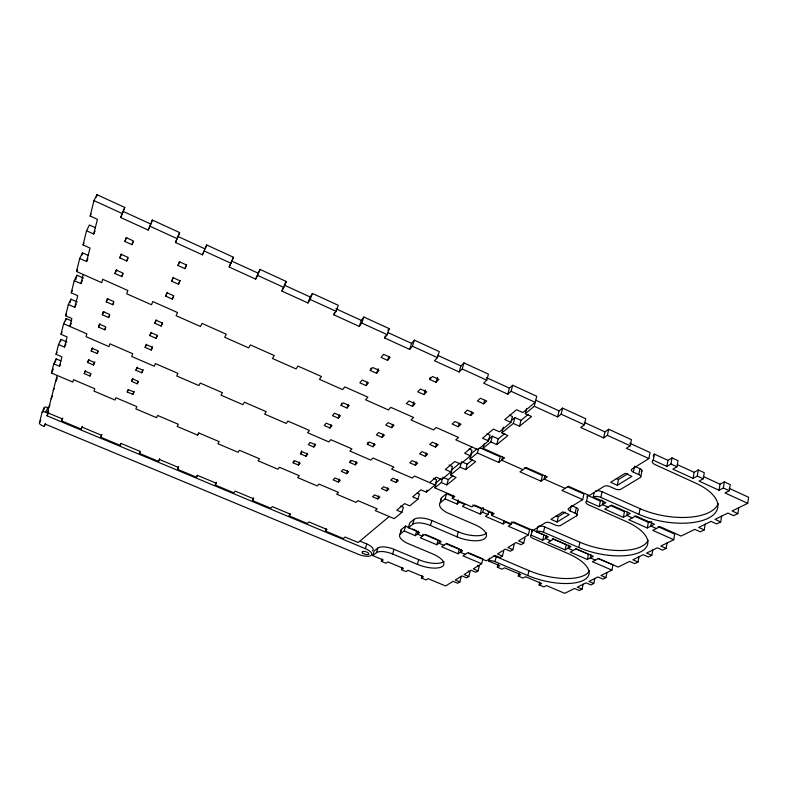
<?xml version="1.0" encoding="UTF-8"?>
<svg xmlns="http://www.w3.org/2000/svg" width="788" height="788" viewBox="0 0 788 788"><rect width="100%" height="100%" fill="white"/><g stroke="black" fill="none" stroke-linecap="round" stroke-linejoin="round"><path stroke-width="1.18" d="M738.76 507.63L737.864 513.599L732.111 510.988L747.714 503.315L748.6 497.248L729.166 488.353M747.714 503.315L724.98 492.933L729.294 490.697L730.24 484.6L724.32 481.892L720.025 484.177L703.408 476.563M667.968 460.35L654.375 454.124L653.222 460.182L666.855 466.407L667.968 460.35L672.016 457.917L678.054 460.684L676.961 466.772L672.883 469.156L693.085 478.385L694.13 472.317L698.296 469.963L704.275 472.701L703.26 478.789L699.055 481.104L719.06 490.234L723.354 487.979L724.32 481.892M705.181 524.148L704.236 529.92L698.69 527.438L711.012 521.37L716.637 523.902L720.705 521.932L721.621 516.061M719.06 490.234L720.025 484.177M693.085 478.385L697.262 476.05L698.296 469.963M667.091 542.883L666.106 548.418L660.787 546.074L673.75 539.701L674.735 534.077L658.207 526.739M666.855 466.407L670.903 463.994L672.016 457.917M639.029 556.692L638.014 562.051L632.872 559.805L643.185 554.732L648.396 557.018L651.794 555.373L652.789 549.925M651.696 521.597L650.858 526.108L647.303 527.97L628.844 519.794L635.837 515.943L654.444 524.217L650.858 526.108L656.335 528.531M647.303 527.97L648.357 522.355L650.13 521.41M567.577 486.757L583.898 494.017L582.677 499.622L561.942 490.431L568.345 486.245L589.257 495.544L604.169 486.294A4.206 1.921 11.6 0 1 609.863 486.56L615.172 488.934A4.236 1.931 11.3 0 0 620.905 489.2L640.112 477.656A4.364 2.039 10.7 0 0 638.812 474.603L633.345 472.13A4.393 2.069 10.7 0 1 632.006 469.047L648.898 458.577L650.07 452.519L629.74 443.22M653.183 460.172A6.215 2.985 10.5 0 0 654.995 464.565L695.637 483.093A51.722 23.325 10.2 0 1 709.358 517.637A51.722 23.325 10.2 0 1 639.009 514.367L640.023 508.654L602.071 491.712A5.634 2.541 11.9 0 0 595.561 490.914M640.792 476.73L641.944 470.81M638.812 474.603L639.974 468.673L634.527 466.21M633.345 472.13L634.291 467.392M627.465 512.042L626.795 515.421L632.321 517.874M606.957 572.472L605.913 577.634L600.968 575.496L611.912 570.118L612.956 564.888L597.826 558.337M623.347 517.352L630.282 513.48L611.498 505.128L604.721 509.097L623.347 517.352L624.46 511.737L610.257 505.433M648.898 458.577L626.371 448.293L630.233 445.772L631.464 439.694L608.691 429.253L604.948 431.873L603.647 437.921L580.726 427.46L584.371 424.801L585.74 418.733L562.583 408.115L559.056 410.873L557.609 416.921L534.294 406.273L525.281 413.67L531.536 416.507L519.479 426.239L513.343 423.461L501.867 432.878L507.896 435.587L496.755 444.58L490.825 441.93L483.024 448.323L504.606 457.917L498.765 462.438L477.38 452.962L469.944 459.059L475.686 461.591L465.708 469.638L460.064 467.156L450.539 474.977L456.094 477.4L446.806 484.896L441.339 482.522L434.828 487.861L454.745 496.489L452.282 498.39L471.973 506.92L474.514 505.069L494.145 513.569L491.525 515.382L510.939 523.784L513.638 522.02L532.993 530.413L545.483 522.671A3.812 1.615 13.3 0 1 550.556 522.986L555.461 525.123A3.841 1.635 13.1 0 0 560.563 525.448L576.58 515.825L577.791 510.338A3.93 1.724 12.6 0 0 576.373 507.689L571.349 505.472M617.329 485.28L631.917 476.385L625.12 473.312L610.651 482.286L617.329 485.28L618.521 479.478L627.888 473.696M583.15 584.194L582.096 589.188L577.299 587.149L586.065 582.834L590.921 584.913L593.797 583.514L594.841 578.431M638.93 514.328L600.87 497.395L602.071 491.712M600.348 501.03L587.838 495.465L586.617 501.079L599.166 506.635L600.348 501.03L602.022 500.016M591.01 554.772L590.35 557.924L595.433 560.12M603.224 501.266L602.515 504.645L608.1 507.127M587.355 559.5L593.364 556.338L576.107 548.852L570.236 552.092L587.355 559.5L588.459 554.269L575.644 548.714M599.166 506.635L605.903 502.636L593.236 497.011L594.211 492.48M603.647 437.921L607.39 435.331L608.691 429.253M586.587 501.06A5.585 2.492 12.7 0 0 588.567 504.862L626.017 521.439A46.709 19.68 12.1 0 1 641.294 551.511A46.709 19.68 12.1 0 1 578.786 547.532L579.86 542.223L544.695 526.926A5.122 2.157 13.5 0 0 538.844 526.128M576.58 515.825A3.94 1.714 12.7 0 0 575.161 513.185L576.373 507.689M568.729 545.119L568.03 548.261L573.162 550.477M575.161 513.185L570.118 510.969L571.103 506.576M565.124 549.886L570.965 546.626L553.56 539.081L547.867 542.42L565.124 549.886L566.286 544.656L552.299 538.598M557.067 522.011L569.231 514.603L562.957 511.845L550.901 519.312L557.067 522.011L558.298 516.623L565.39 512.249M582.096 589.188L579.318 590.537L574.531 588.498L564.73 593.325L546.409 585.553L543.818 586.893L539.081 584.883L539.75 581.948M546.261 535.377L545.532 538.519L550.704 540.755M578.717 547.502L543.474 532.205L544.695 526.926M542.715 540.194L543.927 534.973L532.333 529.94L531.092 535.16L542.715 540.194L548.369 536.835L536.648 531.752L537.889 526.492M531.063 535.15A5.092 2.108 14.2 0 0 533.131 538.48L567.862 553.481A42.65 16.794 13.6 0 1 584.036 580.007A42.65 16.794 13.6 0 1 527.861 575.585L528.955 570.62L496.223 556.683A4.708 1.842 14.7 0 0 493.702 555.944M557.609 416.921L561.145 414.183L562.583 408.115M524.946 537.958L523.705 543.109L518.612 540.913L528.374 534.894L529.625 529.674L511.826 521.961M544.941 475.656L544.134 479.035L565.124 488.353M539.081 584.883L541.651 583.534L525.566 576.708L523.055 578.087L518.277 576.067L518.977 573.122M541.041 481.173L547.266 476.878L526.02 467.432L519.981 471.845L541.041 481.173L542.38 475.568L524.7 467.708M503.699 551.039L502.458 556.033L497.524 553.925L505.335 549.108L510.329 551.245L512.889 549.679L514.131 544.616M400.334 506.044L403.397 507.354L401.91 512.358L394.266 518.662L375.206 510.565L377.176 508.831L357.91 500.636L356.009 502.409L336.683 494.194L338.505 492.392L318.963 484.078L317.229 485.93L297.628 477.607L299.292 475.716L279.474 467.284L277.898 469.224L258.031 460.783L259.528 458.803L239.434 450.253L238.025 452.282L217.882 443.723L219.202 441.654L198.832 432.986L197.591 435.114L177.162 426.426L178.315 424.269L157.649 415.473L156.585 417.689L135.861 408.883L136.836 406.628L115.875 397.713L114.989 400.018L93.969 391.084L94.767 388.73L73.501 379.688L72.801 382.091L51.476 373.029L53.742 363.849L56.125 358.885L60.922 360.934M53.742 363.849L59.514 366.312L61.947 356.856L56.076 354.344L58.509 344.504L60.971 339.411L66.921 341.982M58.509 344.504L64.478 347.075L67.088 336.939L61.021 334.309L63.621 323.74L66.162 318.519L71.678 320.923M71.314 323.287L69.797 326.429L71.846 318.51L65.581 315.791L68.359 304.523L70.969 299.184L77.332 301.971M68.359 304.523L74.732 307.31L77.736 295.687L71.245 292.821L74.239 280.666L76.938 275.179L83.538 278.105M487.053 433.863L490.018 435.193L488.491 440.896L477.902 449.643L455.799 439.832L458.527 437.439L436.158 427.49L433.528 429.943L411.07 419.984L413.592 417.463L390.848 407.357L388.435 409.937L365.612 399.802L367.917 397.162L344.799 386.888L342.603 389.597L319.416 379.304L321.494 376.536L297.992 366.085L296.022 368.922L272.441 358.451L274.293 355.555L250.397 344.927L248.663 347.902L224.678 337.254L226.304 334.22L202.004 323.425L200.507 326.527L176.118 315.702L177.497 312.531L152.773 301.538L151.532 304.789L126.73 293.786L127.853 290.467L102.716 279.287L101.721 282.685L76.495 271.496L79.706 258.474L82.484 252.849L88.345 255.47M79.706 258.474L86.562 261.527L90.039 248.053L83.045 244.91L86.532 230.776L89.408 224.994L95.506 227.752M86.532 230.776L93.664 233.997L97.456 219.33L90.167 216.02L93.969 200.615L96.944 194.675L124.77 207.431L120.682 217.518L148.193 230.076L150.961 224.137L123.558 211.588M45.546 423.717L44.256 426.446L42.276 425.619A3.447 1.261 23.9 0 1 39.41 423.067L42.099 412.213L44.305 407.583A3.516 1.32 24.1 0 1 47.871 407.632L45.674 412.272A3.526 1.31 24 0 0 42.099 412.213M528.374 534.894L508.299 526.217L510.969 524.473L511.491 522.375M55.268 362.352L56.125 358.885M60.42 341.618L60.971 339.411M65.571 320.883L66.162 318.519M70.122 302.582L70.969 299.184M75.835 279.622L76.938 275.179M81.893 255.233L82.484 252.849M96.353 197.059L96.944 194.675M43.488 410.863L44.305 407.583M518.277 576.067L520.779 574.669L504.566 567.793L502.133 569.222L497.317 567.183L498.055 564.238M488.846 511.402L488.028 514.534L485.447 516.337L503.089 523.961L503.867 520.829M527.802 575.555L494.982 561.617L496.223 556.683M534.294 406.273L536.736 396.266L512.692 385.253L509.412 388.149L507.817 394.187L483.605 383.135L486.767 380.18L488.432 374.133L463.965 362.913L460.921 365.967L459.177 371.995L434.533 360.746L437.439 357.634L439.271 351.596L414.36 340.17L411.572 343.381L409.661 349.399L384.583 337.954L385.243 335.944M525.281 413.67L526.551 408.696M497.317 567.183L499.74 565.745L488.826 561.115L489.575 558.16M477.39 565.262L479.281 566.06L478.05 570.886L473.302 568.877L481.626 563.735L482.877 558.859L468.624 552.812M519.479 426.239L520.986 420.349L528.393 414.311M82.445 426.298L81.174 429.076L61.513 420.861L62.114 418.802L47.536 412.705L57.15 375.443M74.239 280.666L80.859 283.591L83.213 274.47M513.343 423.461L514.86 417.581L520.986 420.349M491.525 515.382L492.333 512.239M44.256 426.446L44.896 423.983L358.382 554.319A10.382 3.861 17.4 0 0 371.207 555.373A10.382 3.861 17.4 0 0 365.366 548.645L47.014 415.798L48.58 411.267M498.765 462.438L500.222 456.833L480.02 447.86M488.491 440.896L482.542 438.236L493.446 429.096L499.494 431.814L510.929 422.378L512.456 416.497L509.393 415.109M502.547 456.813L501.67 460.192L522.986 469.648M461.069 577.279L459.837 581.958L457.71 583.258L453.12 581.337L445.604 585.967L428.002 578.638L426.022 579.929L421.472 578.028L423.432 576.737L407.987 570.295L406.086 571.625L401.496 569.714L403.387 568.384L387.834 561.903L385.992 563.262L381.372 561.342L383.195 559.972L372.724 555.609L376.477 552.674A12.864 4.797 16.9 0 1 392.631 554.003L417.374 564.366A19.73 7.476 16.1 0 0 442.383 566.434A19.73 7.476 16.1 0 0 432.494 553.846L407.061 543.129A15.898 6.235 16.4 0 1 399.989 534.254L404.205 530.954L415.335 535.673L419.541 532.491L408.322 527.733L412.685 524.315A13.898 5.575 16.2 0 1 430.435 525.517L456.971 536.835A21.374 8.707 15.3 0 0 484.502 538.706A21.374 8.707 15.3 0 0 474.622 524.552L447.298 512.811A17.267 7.299 15.5 0 1 440.187 502.783L445.131 498.902L457.109 504.084L459.571 502.222L464.9 504.527L462.408 506.379L480.197 514.062L482.749 512.259L483.576 509.117M459.837 581.958L455.228 580.027L461.935 575.9L466.594 577.85L468.791 576.511L470.032 571.763L468.161 570.975M496.755 444.58L498.252 438.877L504.753 433.577M507.817 394.187L511.097 391.311L512.692 385.253M480.197 514.062L481.566 508.851L483.271 507.63M501.867 432.878L503.384 427.086M461.128 549.335L460.35 552.28L465.216 554.338M490.825 441.93L492.342 436.227L498.252 438.877M483.024 448.323L484.246 443.811M458.084 553.777L462.625 550.773L446.087 543.759L441.684 546.823L458.084 553.777L459.394 548.891M477.38 452.962L478.592 448.48M456.971 536.835L458.311 531.841A21.325 8.776 15.2 0 0 486.659 532.915M465.708 469.638L467.215 464.171L472.652 459.739M483.674 403.85L486.748 401.092L480.444 398.236L477.4 401.013L483.674 403.85L484.65 400.304M457.109 504.084L458.252 499.917M449.061 465.048L452.411 466.526L450.894 471.923L445.299 469.481L454.794 461.512L460.478 464.014L470.416 455.809L471.943 450.253L469.057 448.973M469.944 459.059L471.46 453.514L477.036 448.894M436.788 544.754L441.162 541.661L424.505 534.599L420.26 537.761L436.788 544.754L438.148 539.879L426.052 534.747M439.783 540.282L438.965 543.218L443.88 545.296M460.064 467.156L461.581 461.699M452.282 498.39L453.149 495.248M445.131 498.902L446.589 493.692L453.11 496.519M470.643 415.552L473.578 412.922L467.402 410.144L464.506 412.794L470.643 415.552L471.618 412.075M440.187 502.783L441.644 497.612L446.589 493.692M446.806 484.896L448.293 479.587L452.942 475.804M421.472 578.028L422.112 575.732M450.539 474.977L452.046 469.589L459.847 463.127M441.339 482.522L442.541 478.267M458.202 426.732L461 424.22L454.952 421.511L452.184 424.043L458.202 426.732L459.177 423.304M430.435 525.517L431.844 520.523L458.311 531.841M422.929 534.225L422.378 536.185L417.423 534.087L418.27 531.151M417.374 564.366L418.704 559.677A19.68 7.535 16.1 0 0 444.018 561.43M417.344 493.071L419.452 493.987L417.945 499.119L412.676 496.844L421.019 489.85L426.377 492.165L435.094 484.965L436.601 479.695L433.361 478.286M434.828 487.861L436.325 482.601L440.984 478.749M426.377 492.165L426.978 490.077M459.177 371.995L462.211 368.961L463.965 362.913M415.335 535.673L416.744 530.797M435.567 447.052L438.128 444.747L432.316 442.186L429.775 444.501L435.567 447.052L436.522 443.743M401.496 569.714L402.166 567.419M120.682 217.518L124.77 207.431M408.322 527.733L409.76 522.818L414.124 519.371A13.869 5.624 16.1 0 1 431.844 520.523M412.685 524.315L414.124 519.371M425.254 456.321L427.717 454.105L422.004 451.593L419.561 453.829L425.254 456.321L426.209 453.061M404.205 530.954L405.633 526.079L410.075 527.97M392.631 554.003L394.01 549.325L418.704 559.677M399.989 534.254L401.417 529.418L405.633 526.079M415.335 465.216L417.709 463.088L412.104 460.635L409.76 462.783L415.335 465.216L416.291 462.004M381.372 561.342L382.062 559.047M430.258 377.442L429.657 379.402L436.04 382.298L437.517 377.373M424.013 394.601L426.712 391.833L420.437 389.006L417.758 391.784L424.013 394.601L425.421 389.961M376.477 552.674L377.876 548.034A12.835 4.836 16.8 0 1 394.01 549.325M372.724 555.609L374.133 550.999L377.876 548.034M396.098 482.502L398.285 480.532L392.877 478.198L390.71 480.178L396.098 482.502L397.044 479.39M412.528 406.342L415.109 403.702L408.962 400.954L406.401 403.604L412.528 406.342L413.927 401.781M386.76 490.885L388.868 488.993L383.549 486.718L381.471 488.619L386.76 490.885L387.696 487.831M84.227 373.581L84.996 371.079L90.768 373.551L89.97 376.034L84.227 373.581L85.626 370.587M87.635 362.5L88.433 359.899L94.324 362.431L93.496 365.011L87.635 362.5L89.054 359.466M91.191 350.956L92.019 348.247L98.027 350.837L97.17 353.536L91.191 350.956L92.629 347.872M98.53 327.079L99.436 324.134L105.691 326.862L104.755 329.798L98.53 327.079L100.017 323.898M102.322 314.747L103.267 311.674L109.65 314.471L108.675 317.534L102.322 314.747L103.839 311.516M106.282 301.883L107.267 298.672L113.787 301.548L112.763 304.739L106.282 301.883L107.828 298.603M114.999 273.534L116.082 270.018L122.898 273.062L121.776 276.558L114.999 273.534L116.782 269.782M119.815 257.893L120.948 254.199L127.922 257.341L126.75 261.005L119.815 257.893L121.628 254.071M124.868 241.463L126.06 237.582L133.211 240.823L131.97 244.674L124.868 241.463L126.72 237.582M365.366 548.645L366.804 544.006L359.998 541.159M377.777 498.952L379.806 497.13L374.586 494.903L372.586 496.726L377.777 498.952L378.713 495.938M391.636 427.687L394.01 425.264L388.1 422.663L385.756 425.096L391.636 427.687L392.68 424.387M409.661 349.399L412.449 346.208L414.36 340.17M382.131 437.409L384.406 435.084L378.604 432.543L376.359 434.877L382.131 437.409L383.155 434.158M368.016 442.147L367.326 444.284L372.99 446.757L374.014 443.546M387.578 360.362L390.168 357.309L383.638 354.354L381.087 357.417L387.578 360.362L388.858 356.432M350.473 460.458L349.803 462.526L355.26 464.881L356.274 461.778M346.661 473.677L348.601 471.697L343.213 469.382L341.303 471.372L346.661 473.677L347.666 470.623M370.99 368.104L370.222 370.429L376.585 373.285L378.102 368.646M389.223 516.514L358.215 542.528L345.055 537.022L343.351 538.519L325.395 531.023L326.163 528.709M338.397 482.128L340.258 480.227L334.969 477.961L333.127 479.882L338.397 482.128L339.392 479.114M384.583 337.954L387.233 334.683L389.223 328.655L363.859 317.022L361.328 320.391L359.259 326.399L333.718 314.737L334.437 312.738M366.085 385.608L368.449 382.84L362.194 380.043L359.86 382.83L366.085 385.608L367.218 382.2M81.174 429.076L81.863 427.047L101.475 435.242L100.706 437.232L120.111 445.328L120.919 443.477M148.193 230.076L152.34 220.069L179.644 232.578L175.438 242.507L202.427 254.819L206.692 244.979L233.494 257.262L229.17 267.024L255.667 279.119L260.05 269.437L286.359 281.503L281.927 291.107L307.941 302.976L310.186 299.46L312.422 293.451L338.259 305.291L336.102 311.309L333.718 314.737M151.306 223.112L152.34 220.069M341.785 403.18L341.037 405.377L347.016 408.017L348.129 404.707M338.338 418.211L340.406 415.778L334.516 413.188L332.467 415.64L338.338 418.211L339.441 414.961M329.995 428.002L331.994 425.668L326.212 423.136L324.242 425.5L329.995 428.002L331.088 424.801M359.259 326.399L361.781 323.05L363.859 317.022M325.395 531.023L327.03 529.497L308.896 521.922L307.33 523.488L289.147 515.894L289.954 513.569M313.831 447.013L315.673 444.846L310.098 442.442L308.285 444.619L313.831 447.013L314.904 443.91M301.617 450.825L300.543 453.888L305.99 456.222L307.054 453.169M293.816 460.783L293.116 462.792L298.455 465.068L299.509 462.064M289.147 515.894L290.644 514.298L272.284 506.615L270.845 508.25L252.436 500.567L253.45 497.78M307.941 302.976L310.176 296.987L312.422 293.451M175.438 242.507L179.644 232.578M252.436 500.567L253.795 498.893L235.188 491.121L233.898 492.825L215.242 485.034L216.306 482.256M281.927 291.107L283.079 288.113M178.689 466.526L177.566 469.313L196.458 477.203L197.187 475.341M127.223 391.941L128.188 389.548L133.871 391.981L132.886 394.355L127.223 391.941L128.109 389.942M131.488 381.323L132.482 378.831L138.284 381.323L137.26 383.795L131.488 381.323L132.827 378.279M135.93 370.252L136.974 367.661L142.884 370.212L141.81 372.793L135.93 370.252L137.289 367.169M145.1 347.39L146.233 344.563L152.389 347.252L151.227 350.059L145.1 347.39L146.509 344.198M149.838 335.58L151.02 332.635L157.304 335.392L156.093 338.318L149.838 335.58L151.276 332.349M154.783 323.267L156.014 320.194L162.427 323.021L161.166 326.074L154.783 323.267L156.241 319.977M165.667 296.15L167.017 292.791L173.715 295.786L172.326 299.125L165.667 296.15L167.342 292.387M171.666 281.198L173.084 277.671L179.94 280.755L178.482 284.251L171.666 281.198L173.37 277.366M177.97 265.497L179.457 261.783L186.47 264.965L184.944 268.649L177.97 265.497L179.703 261.596M255.667 279.119L260.05 269.437M140.175 451.524L139.387 453.376L158.536 461.364L159.688 458.586M229.17 267.024L233.494 257.262M120.111 445.328L120.958 443.388L140.303 451.475L139.387 453.376M202.427 254.819L204.092 250.958L230.992 263.261M206.692 244.979L205.018 248.87L178.118 236.558M184.944 268.649L186.657 264.758M178.482 284.251L180.166 280.429M172.326 299.125L173.567 296.298M161.166 326.074L162.604 322.794M156.093 338.318L157.039 336.161M151.227 350.059L152.626 346.868M141.81 372.793L143.17 369.71M137.26 383.795L138.146 381.766M132.886 394.355L134.196 391.36M100.706 437.232L101.948 434.444M97.17 353.536L98.126 351.478M93.496 365.011L94.905 361.978M89.97 376.034L90.896 374.034M61.513 420.861L62.813 418.093M104.755 329.798L105.74 327.67M112.763 304.739L113.787 302.553M108.675 317.534L109.68 315.377M121.776 276.558L123.105 273.741M131.97 244.674L133.349 241.758M126.75 261.005L128.099 258.139M49.014 406.972L49.9 405.101M47.536 412.705L48.413 410.853M47.014 415.798L48.767 412.104M53.249 390.543L54.165 388.622M39.41 423.067L40.71 420.339M51.102 398.886L52.451 396.039M55.485 381.914L57.337 378.033M59.514 366.312L60.459 364.322M51.476 373.029L53.357 369.109M64.478 347.075L65.946 344.021M56.076 354.344L57.051 352.334M61.021 334.309L62.016 332.25M74.732 307.31L76.288 304.109M80.859 283.591L82.464 280.301M65.581 315.791L66.616 313.673M86.562 261.527L87.941 258.72M71.245 292.821L72.299 290.664M76.495 271.496L77.411 269.644M93.664 233.997L95.092 231.101M83.045 244.91L83.991 243.009M90.167 216.02L91.142 214.07M158.536 461.364L159.531 459.502L178.63 467.491L177.566 469.313M284.773 284.212L286.359 281.503M197.591 435.104L198.832 432.986M196.458 477.203L197.601 475.41L216.454 483.29L215.242 485.034M387.893 330.3L389.223 328.655M293.116 462.792L294.791 460.783L300.159 463.078L298.455 465.068M300.543 453.888L302.287 451.8L307.753 454.144L305.99 456.222M341.037 405.377L343.174 402.826L349.173 405.475L347.016 408.017M370.222 370.429L372.665 367.504L379.048 370.38L376.585 373.285M349.803 462.526L351.793 460.448L357.279 462.822L355.26 464.881M367.326 444.284L369.483 442.029L375.177 444.521L372.99 446.757M429.657 379.402L432.464 376.487L438.877 379.392L436.04 382.298M429.647 482.601L436.138 477.164L441.644 479.567L450.894 471.923M472.051 447.042L464.634 453.258L470.416 455.809M488.008 439.812L492.342 436.227M511.333 420.506L514.86 417.581M417.945 499.119L409.799 505.847L404.599 503.621L396.788 510.171L401.91 512.358M503.089 523.961L505.738 522.208L510.969 524.473M582.677 499.622L568.67 508.299A3.97 1.734 12.7 0 0 570.118 510.969M478.05 570.886L475.775 572.265L471.037 570.276L464.112 574.55L468.791 576.511M502.458 556.033L499.986 557.54L495.071 555.442L486.344 560.829L467.511 552.841L462.94 555.826L481.626 563.735M523.705 543.109L521.045 544.725L515.973 542.548L507.886 547.542L512.889 549.679M593.236 497.011L593.433 496.903A5.654 2.531 11.9 0 1 600.87 497.395M536.648 531.752L536.815 531.664A5.132 2.137 13.5 0 1 543.474 532.205M488.826 561.115L488.964 561.036A4.718 1.832 14.7 0 1 494.982 561.617M605.913 577.634L602.928 579.082L598.003 576.964L588.922 581.426L593.797 583.514M638.014 562.051L634.754 563.637L629.622 561.411L618.117 567.065L598.466 558.544L592.418 561.686L611.912 570.118M666.106 548.418L662.58 550.132L657.281 547.798L646.564 553.077L651.794 555.373M704.236 529.92L700.345 531.811L694.819 529.339L681.118 536.076L659.95 526.66L652.76 530.393L673.75 539.701M737.864 513.599L733.628 515.657L727.905 513.067L715.051 519.381L720.705 521.932M45.674 412.272L47.704 413.129M412.301 528.906L415.631 530.324M446.304 543.336L458.301 548.428M472.692 505.01L481.566 508.851M487.91 511.599L492.303 513.5M482.749 512.259L488.028 514.534M528.955 570.62L529.024 570.65A42.552 16.922 13.5 0 0 589.513 570.689M63.621 323.74L86.847 333.826L86.02 336.663L108.951 346.602L109.887 343.824L132.748 353.743L131.704 356.462L154.281 366.253L155.433 363.593L177.94 373.364L176.689 375.965L198.921 385.598L200.28 383.057L222.443 392.68L220.985 395.162L242.881 404.658L244.438 402.225L266.265 411.691L264.61 414.074L286.172 423.422L287.925 421.097L309.428 430.425L307.576 432.701L328.823 441.91L330.763 439.684L351.94 448.884L349.911 451.051L370.843 460.123L372.97 458.005L393.833 467.057L391.616 469.126L412.232 478.07L414.537 476.05L435.094 484.965M442.846 477.213L448.293 479.587M556.249 515.726L558.298 516.623M462.704 462.192L467.215 464.171M579.86 542.223L579.929 542.252A46.59 19.818 12 0 0 648.209 540.095M634.281 516.101L648.357 522.355M616.305 478.483L618.521 479.478M510.929 422.378L504.773 419.59L516.564 409.711L522.828 412.557L535.21 402.333L511.097 391.311M640.023 508.654L640.102 508.684A51.584 23.482 10.1 0 0 718.213 503.502M670.903 463.994L676.961 466.772M697.262 476.05L703.26 478.789M723.354 487.979L729.294 490.697M93.969 200.615L121.894 213.381M149.553 226.028L176.955 238.557M257.627 275.436L284.035 287.502M310.186 299.46L336.102 311.309M361.781 323.05L387.233 334.683M412.449 346.208L437.439 357.634M462.211 368.961L486.767 380.18M561.145 414.183L584.371 424.801M607.39 435.331L630.233 445.772M677.335 464.634L694.13 472.317M231.672 261.064L258.08 273.15M284.241 285.118L310.176 296.987M335.865 308.738L361.328 320.391M387.647 332.438L411.572 343.381M437.468 355.24L460.921 365.967M486.373 377.61L509.412 388.149M535.81 400.235L559.056 410.873M584.272 422.417L604.948 431.873M653.656 456.577A6.196 2.985 9.9 0 1 654.375 454.124M587.405 497.543A5.575 2.502 12.1 0 1 587.838 495.465M366.804 544.006A10.362 3.891 17.4 0 1 372.34 550.95M532.245 531.89A5.073 2.118 13.6 0 1 532.333 529.94M639.974 468.673A4.354 2.049 10.6 0 1 641.274 471.736M440.994 499.887A17.228 7.348 15.4 0 1 441.644 497.612M400.984 531.388A15.868 6.274 16.3 0 1 401.417 529.418M363.061 553.373A3.595 1.34 17.3 0 0 368.794 554.21A3.595 1.34 17.3 0 0 364.47 551.403A3.595 1.34 17.3 0 0 363.061 553.373"/></g></svg>
